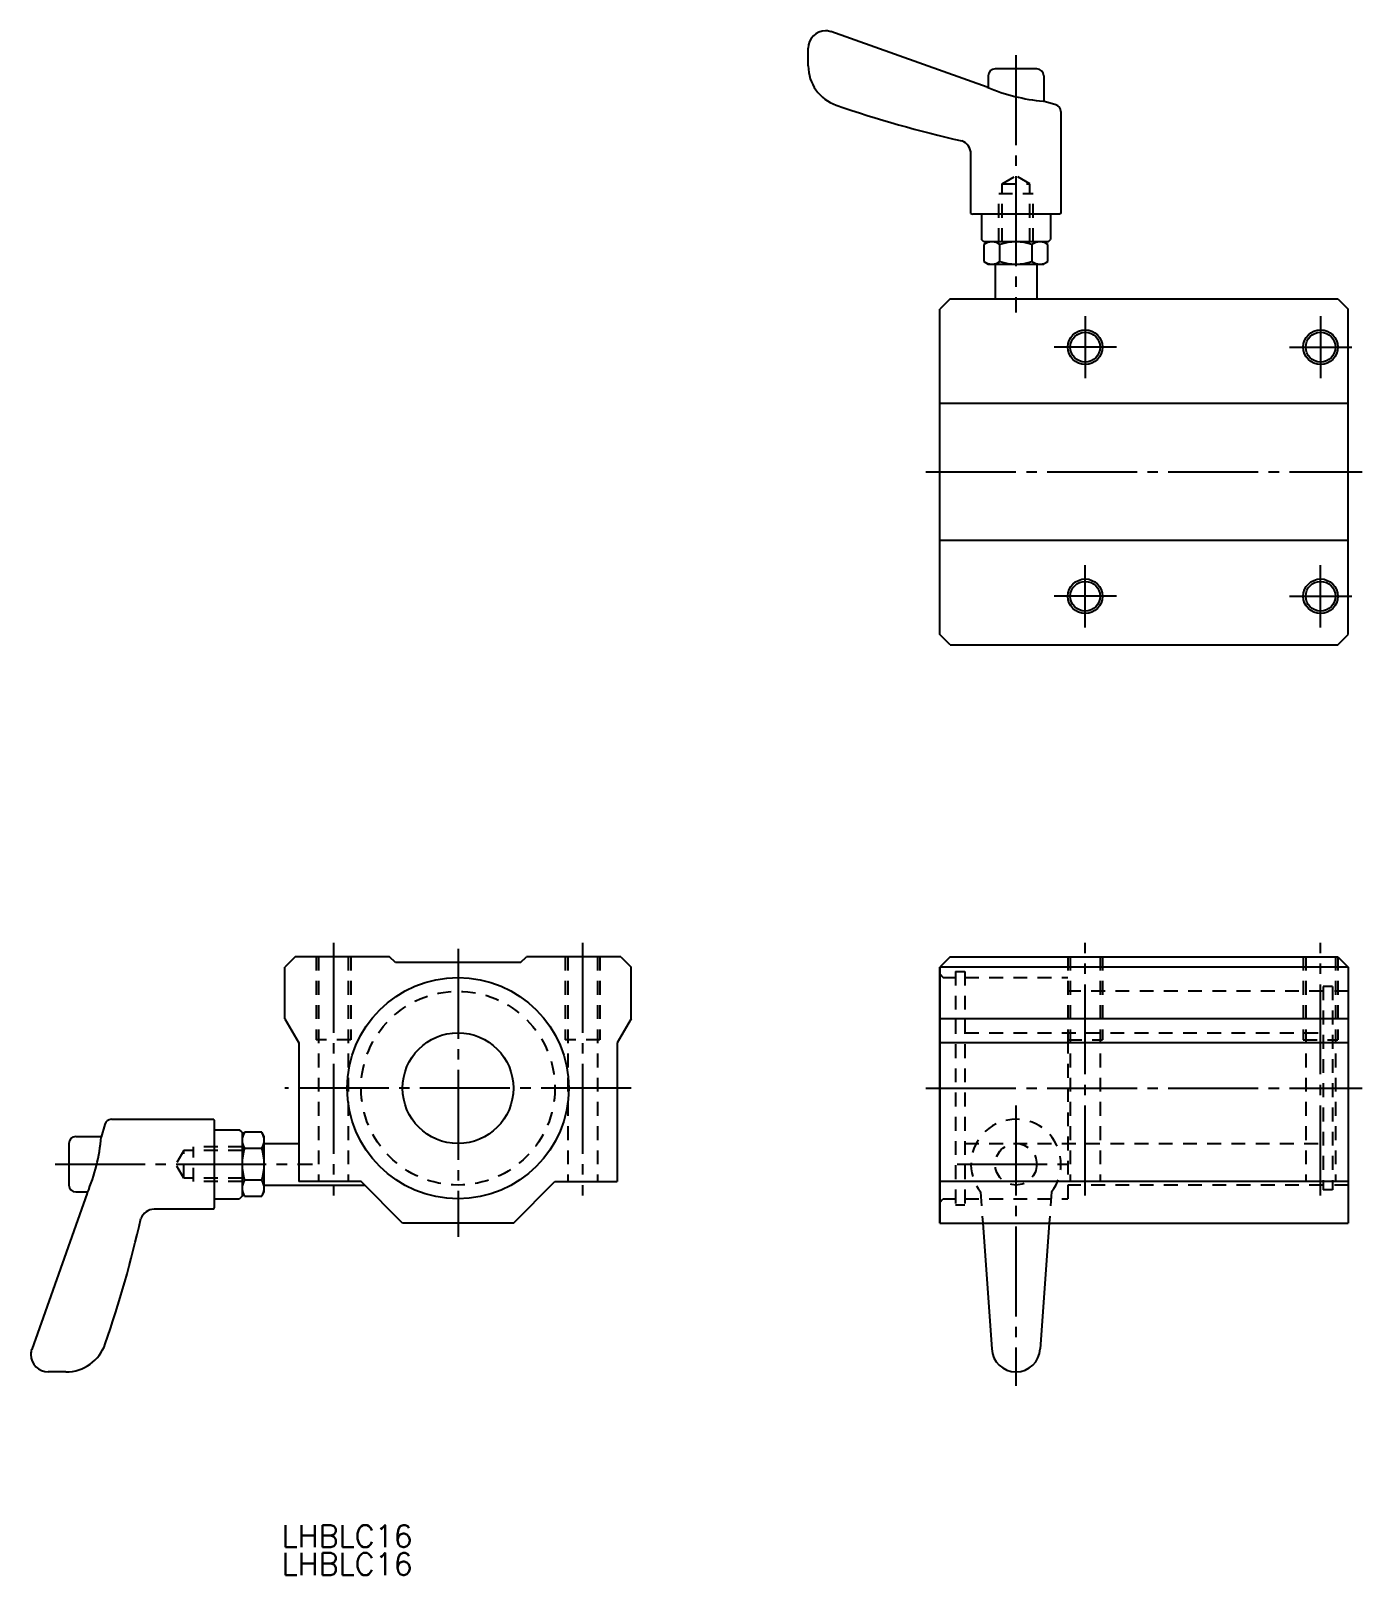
# Model space of a CAD drawing. Extents: x -1216 to -1024, y 301 to 524.
import ezdxf

# ---------------------------------------------------------------- set-up
doc = ezdxf.new("R2010")
doc.units = 0
doc.linetypes.add('CENTER', pattern=[17.5, 13, -1.5, 1.5, -1.5])
doc.linetypes.add('DASHED', pattern=[3.5, 2, -1.5])
doc.layers.get('0').update_dxf_attribs({"linetype": 'CONTINUOUS'})
doc.layers.add('CENTER', color=1, linetype='CENTER')
doc.styles.get("Standard").update_dxf_attribs({"font": 'txt.shx', "bigfont": '@extfont2.shx'})

msp = doc.modelspace()

# ---------------------------------------------------------------- linework, layer by layer
at = {"color": 7, "linetype": 'CONTINUOUS'}
for p, q in [((-1101.25, 524.2), (-1101.33, 524.2)), ((-1077.99, 516.05), (-1100.58, 524.09)), ((-1103.83, 519.14), (-1103.83, 521.7)), ((-1070.83, 518.7), (-1076.83, 518.7)), ((-1077.83, 517.7), (-1077.83, 515.99)), ((-1069.83, 517.7), (-1069.83, 514.02)), ((-1068.06, 513.53), (-1069.89, 514.03)), ((-1067.33, 512.57), (-1067.33, 497.79)), ((-1080.33, 497.79), (-1080.33, 506.41)), ((-1080.33, 497.79), (-1080.13, 497.7)), ((-1067.53, 497.7), (-1080.13, 497.7)), ((-1078.83, 497.7), (-1078.83, 494.07)), ((-1068.83, 497.7), (-1068.83, 494.07)), ((-1067.33, 497.79), (-1067.53, 497.7)), ((-1078.47, 493.7), (-1078.83, 494.07)), ((-1069.2, 493.7), (-1078.47, 493.7)), ((-1077.83, 493.7), (-1078.45, 493.35)), ((-1078.45, 493.35), (-1078.45, 490.86)), ((-1069.83, 493.7), (-1077.83, 493.7)), ((-1076.14, 490.86), (-1076.14, 493.35)), ((-1071.52, 493.35), (-1071.52, 490.86)), ((-1069.21, 493.35), (-1069.83, 493.7)), ((-1069.21, 490.86), (-1069.21, 493.35)), ((-1069.2, 493.7), (-1068.83, 494.07)), ((-1078.45, 490.86), (-1077.83, 490.5)), ((-1077.83, 490.5), (-1069.83, 490.5)), ((-1076.83, 490.5), (-1076.83, 485.5)), ((-1070.83, 490.5), (-1070.83, 485.5)), ((-1069.83, 490.5), (-1069.21, 490.86)), ((-1083.33, 485.5), (-1084.83, 484)), ((-1083.33, 485.5), (-1027.33, 485.5)), ((-1027.33, 485.5), (-1025.83, 484)), ((-1084.83, 437), (-1084.83, 484)), ((-1025.83, 437), (-1025.83, 484)), ((-1084.83, 470.4), (-1025.83, 470.4)), ((-1084.83, 450.6), (-1025.83, 450.6)), ((-1083.33, 435.5), (-1084.83, 437)), ((-1083.33, 435.5), (-1027.33, 435.5)), ((-1027.33, 435.5), (-1025.83, 437)), ((-1177.93, 390.42), (-1179.43, 388.92)), ((-1179.43, 381.42), (-1179.43, 388.92)), ((-1164.33, 390.42), (-1177.93, 390.42)), ((-1163.48, 389.57), (-1164.33, 390.42)), ((-1145.38, 389.57), (-1163.48, 389.57)), ((-1145.38, 389.57), (-1144.53, 390.42)), ((-1130.93, 390.42), (-1144.53, 390.42)), ((-1130.93, 390.42), (-1129.43, 388.92)), ((-1129.43, 381.42), (-1129.43, 388.92)), ((-1083.33, 390.42), (-1084.83, 388.92)), ((-1084.83, 388.92), (-1084.83, 351.92)), ((-1084.83, 351.92), (-1084.83, 388.92)), ((-1025.83, 388.92), (-1084.83, 388.92)), ((-1083.33, 390.42), (-1027.33, 390.42)), ((-1027.33, 390.42), (-1025.83, 388.92)), ((-1025.83, 388.92), (-1025.83, 351.92)), ((-1179.43, 381.42), (-1177.43, 377.96)), ((-1129.43, 381.42), (-1131.43, 377.96)), ((-1025.83, 381.42), (-1084.83, 381.42)), ((-1177.43, 377.96), (-1177.43, 357.92)), ((-1131.43, 377.96), (-1131.43, 357.92)), ((-1025.83, 377.96), (-1084.83, 377.96)), ((-1205.46, 366.19), (-1205.96, 364.36)), ((-1204.49, 366.92), (-1189.71, 366.92)), ((-1189.71, 366.92), (-1189.63, 366.72)), ((-1189.63, 366.72), (-1189.63, 354.12)), ((-1209.63, 364.42), (-1205.94, 364.42)), ((-1189.63, 365.42), (-1185.99, 365.42)), ((-1185.63, 365.05), (-1185.99, 365.42)), ((-1185.63, 365.05), (-1185.63, 355.79)), ((-1185.27, 365.04), (-1185.63, 364.42)), ((-1185.63, 364.42), (-1185.63, 356.42)), ((-1182.78, 365.04), (-1185.27, 365.04)), ((-1182.43, 364.42), (-1182.78, 365.04)), ((-1182.43, 356.42), (-1182.43, 364.42)), ((-1210.63, 363.42), (-1210.63, 357.42)), ((-1185.27, 362.73), (-1182.78, 362.73)), ((-1182.43, 363.42), (-1177.43, 363.42)), ((-1182.78, 358.11), (-1185.27, 358.11)), ((-1182.43, 357.42), (-1167.93, 357.42)), ((-1168.43, 357.92), (-1177.43, 357.92)), ((-1162.43, 351.92), (-1168.43, 357.92)), ((-1146.43, 351.92), (-1140.43, 357.92)), ((-1140.43, 357.92), (-1131.43, 357.92)), ((-1025.83, 357.92), (-1084.83, 357.92)), ((-1207.98, 356.26), (-1216.01, 333.67)), ((-1209.63, 356.42), (-1207.91, 356.42)), ((-1189.63, 355.42), (-1185.99, 355.42)), ((-1185.63, 355.79), (-1185.99, 355.42)), ((-1185.63, 356.42), (-1185.27, 355.8)), ((-1185.27, 355.8), (-1182.78, 355.8)), ((-1182.78, 355.8), (-1182.43, 356.42)), ((-1189.71, 353.92), (-1198.34, 353.92)), ((-1189.71, 353.92), (-1189.63, 354.12)), ((-1146.43, 351.92), (-1162.43, 351.92)), ((-1084.83, 351.92), (-1025.83, 351.92)), ((-1078.63, 351.92), (-1077.33, 333.76)), ((-1069.03, 351.92), (-1070.34, 333.76)), ((-1216.13, 333), (-1216.13, 332.92)), ((-1211.06, 330.42), (-1213.63, 330.42))]:
    msp.add_line(p, q, dxfattribs=at)
at = {"color": 3, "linetype": 'DASHED'}
for p, q in [((-1075.83, 502.1), (-1073.83, 503.26)), ((-1075.83, 493.7), (-1075.83, 502.1)), ((-1075.83, 502.1), (-1071.83, 502.1)), ((-1071.83, 502.1), (-1073.83, 503.26)), ((-1071.83, 493.7), (-1071.83, 502.1)), ((-1076.33, 493.7), (-1076.33, 500.7)), ((-1076.33, 500.7), (-1071.33, 500.7)), ((-1071.33, 493.7), (-1071.33, 500.7)), ((-1174.93, 390.42), (-1174.93, 378.42)), ((-1174.58, 390.42), (-1174.58, 357.92)), ((-1170.28, 390.42), (-1170.28, 357.92)), ((-1169.93, 390.42), (-1169.93, 378.42)), ((-1138.93, 390.42), (-1138.93, 378.42)), ((-1138.58, 390.42), (-1138.58, 357.92)), ((-1134.28, 390.42), (-1134.28, 357.92)), ((-1133.93, 390.42), (-1133.93, 378.42)), ((-1066.33, 390.42), (-1066.33, 378.42)), ((-1065.98, 390.42), (-1065.98, 357.92)), ((-1061.68, 390.42), (-1061.68, 357.92)), ((-1061.33, 390.42), (-1061.33, 378.42)), ((-1032.33, 390.42), (-1032.33, 378.42)), ((-1031.98, 390.42), (-1031.98, 357.92)), ((-1027.68, 390.42), (-1027.68, 357.92)), ((-1027.33, 390.42), (-1027.33, 378.42)), ((-1084.83, 387.92), (-1084.33, 387.42)), ((-1084.33, 387.42), (-1082.55, 387.42)), ((-1082.55, 388.27), (-1082.55, 354.57)), ((-1082.55, 388.27), (-1081.2, 388.27)), ((-1081.2, 388.27), (-1081.2, 354.57)), ((-1081.2, 387.42), (-1066.33, 387.42)), ((-1029.46, 386.12), (-1029.46, 356.72)), ((-1028.11, 386.12), (-1029.46, 386.12)), ((-1028.11, 386.12), (-1028.11, 356.72)), ((-1029.46, 385.42), (-1066.33, 385.42)), ((-1025.83, 385.42), (-1028.11, 385.42)), ((-1081.2, 379.42), (-1029.46, 379.42)), ((-1169.93, 378.42), (-1174.93, 378.42)), ((-1133.93, 378.42), (-1138.93, 378.42)), ((-1066.33, 378.42), (-1066.33, 355.42)), ((-1066.33, 378.42), (-1061.33, 378.42)), ((-1032.33, 378.42), (-1027.33, 378.42)), ((-1194.03, 362.42), (-1195.18, 360.42)), ((-1185.63, 362.42), (-1194.03, 362.42)), ((-1194.03, 358.42), (-1194.03, 362.42)), ((-1185.63, 362.92), (-1192.63, 362.92)), ((-1192.63, 357.92), (-1192.63, 362.92)), ((-1081.2, 363.42), (-1029.46, 363.42)), ((-1194.03, 358.42), (-1195.18, 360.42)), ((-1185.63, 358.42), (-1194.03, 358.42)), ((-1185.63, 357.92), (-1192.63, 357.92)), ((-1029.46, 357.42), (-1066.33, 357.42)), ((-1025.83, 357.42), (-1028.11, 357.42)), ((-1084.83, 354.92), (-1084.33, 355.42)), ((-1084.33, 355.42), (-1082.55, 355.42)), ((-1081.2, 355.42), (-1066.33, 355.42)), ((-1078.96, 356.42), (-1078.63, 351.92)), ((-1068.71, 356.42), (-1069.03, 351.92)), ((-1028.11, 356.72), (-1029.46, 356.72)), ((-1082.55, 354.57), (-1081.2, 354.57))]:
    msp.add_line(p, q, dxfattribs=at)
at = {"color": 1, "linetype": 'CENTER'}
for p, q in [((-1073.83, 368.92), (-1073.83, 328.42)), ((-1082.33, 360.42), (-1065.33, 360.42))]:
    msp.add_line(p, q, dxfattribs=at)
at = {"color": 3}
for centre in [(-1063.83, 478.5), (-1029.83, 478.5), (-1063.83, 442.5), (-1029.83, 442.5)]:
    msp.add_circle(centre, 2.5, dxfattribs=at)
at = {"color": 7, "linetype": 'CONTINUOUS'}
for centre, radius in [((-1063.83, 478.5), 2.15), ((-1029.83, 478.5), 2.15), ((-1063.83, 442.5), 2.15), ((-1029.83, 442.5), 2.15), ((-1154.43, 371.42), 16), ((-1154.43, 371.42), 8)]:
    msp.add_circle(centre, radius, dxfattribs=at)
at = {"color": 3, "linetype": 'DASHED'}
for centre, radius in [((-1154.43, 371.42), 14), ((-1073.83, 360.42), 3)]:
    msp.add_circle(centre, radius, dxfattribs=at)
at = {"color": 7, "linetype": 'CONTINUOUS'}
for centre, radius, start, end in [((-1101.33, 521.7), 2.5, 90, 180), ((-1101.25, 522.2), 2, 70.4256, 90), ((-1097.83, 519.14), 6, 180, 250.8981), ((-1076.83, 517.7), 1, 90, 180), ((-1070.83, 517.7), 1, 0, 90), ((-1067.35, 541.45), 27.53, 247.2678, 264.7093), ((-1043.57, 676.33), 172.29, 250.9545, 257.2259), ((-1068.33, 512.57), 1, 0, 74.2753), ((-1082.33, 506.41), 2, 0, 70.621), ((-1077.3, 491.66), 2.04, 55.6158, 124.3842), ((-1073.83, 486.06), 7.64, 72.412, 107.588), ((-1070.37, 491.66), 2.04, 55.6158, 124.3842), ((-1077.3, 492.55), 2.04, 235.6158, 304.3842), ((-1073.83, 498.15), 7.64, 252.412, 287.588), ((-1070.37, 492.55), 2.04, 235.6158, 304.3842), ((-1204.49, 365.92), 1, 90, 164.2753), ((-1209.63, 363.42), 1, 90, 180), ((-1233.37, 366.9), 27.53, 337.2678, 354.7093), ((-1183.58, 363.88), 2.04, 145.6158, 214.3842), ((-1184.47, 363.88), 2.04, 325.6158, 34.3842), ((-1177.98, 360.42), 7.64, 162.412, 197.588), ((-1190.07, 360.42), 7.64, 342.412, 17.588), ((-1209.63, 357.42), 1, 180, 270), ((-1183.58, 356.96), 2.04, 145.6158, 214.3842), ((-1184.47, 356.96), 2.04, 325.6158, 34.3842), ((-1368.25, 390.68), 172.29, 340.9545, 347.2259), ((-1198.34, 351.92), 2, 90, 160.621), ((-1214.13, 333), 2, 160.4256, 180), ((-1213.63, 332.92), 2.5, 180, 270), ((-1211.06, 336.42), 6, 270, 340.8981), ((-1073.83, 333.92), 3.5, 182.543, 357.4475)]:
    msp.add_arc(centre, radius, start, end, dxfattribs=at)
at = {"color": 3, "linetype": 'DASHED'}
msp.add_arc((-1073.83, 360.42), 6.5, 322.0201, 217.9799, dxfattribs=at)
at = {"layer": 'CENTER', "color": 1, "linetype": 'CENTER'}
for p, q in [((-1073.83, 520.7), (-1073.83, 483.5)), ((-1063.83, 483), (-1063.83, 474)), ((-1029.83, 483), (-1029.83, 474)), ((-1059.33, 478.5), (-1068.33, 478.5)), ((-1034.33, 478.5), (-1025.33, 478.5)), ((-1086.83, 460.5), (-1023.83, 460.5)), ((-1063.83, 438), (-1063.83, 447)), ((-1029.83, 438), (-1029.83, 447)), ((-1059.33, 442.5), (-1068.33, 442.5)), ((-1034.33, 442.5), (-1025.33, 442.5)), ((-1172.43, 392.42), (-1172.43, 355.92)), ((-1154.43, 391.57), (-1154.43, 349.92)), ((-1136.43, 392.42), (-1136.43, 355.92)), ((-1063.83, 355.92), (-1063.83, 392.42)), ((-1029.83, 355.92), (-1029.83, 392.42)), ((-1129.43, 371.42), (-1179.43, 371.42)), ((-1086.83, 371.42), (-1023.83, 371.42)), ((-1212.63, 360.42), (-1175.43, 360.42))]:
    msp.add_line(p, q, dxfattribs=at)

# ---------------------------------------------------------------- texts
at = {"color": 7, "linetype": 'CONTINUOUS'}
for p in [(-1179.91, 305.08), (-1179.91, 301.05)]:
    msp.add_text('LHBLC16', height=3.2, dxfattribs=at).set_placement(p)

doc.saveas('drawing.dxf')
